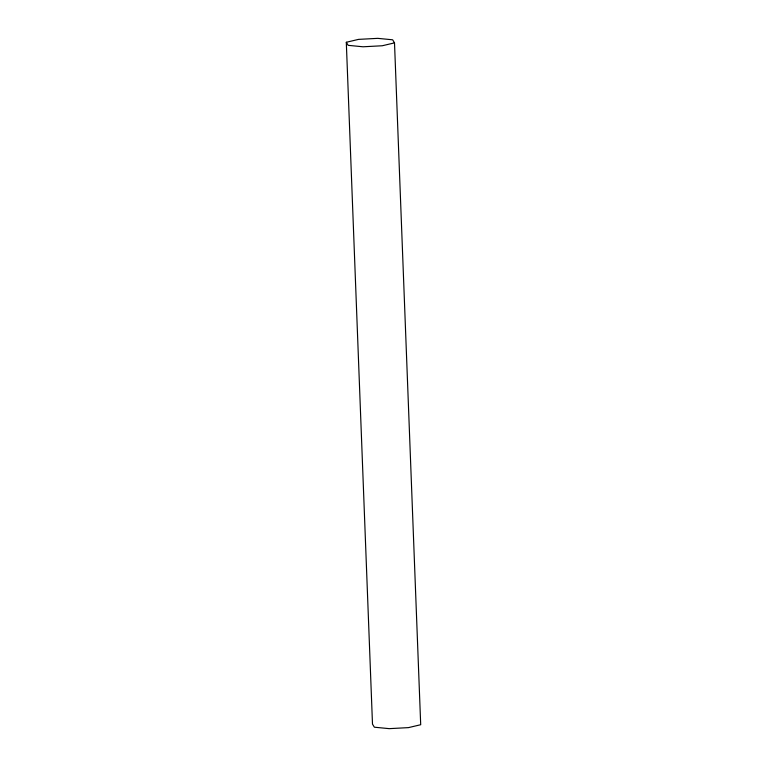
<?xml version="1.0" encoding="UTF-8"?>
<svg xmlns="http://www.w3.org/2000/svg" width="767" height="767" viewBox="0 0 767 767"><rect width="100%" height="100%" fill="white"/><g stroke="black" fill="none" stroke-linecap="round" stroke-linejoin="round"><path stroke-width="1.15" d="M346.3 42.271L358.553 39.376L377.748 38.35L392.637 39.798L394.506 42.866L420.7 724.729L408.447 727.624L389.252 728.65L374.363 727.202L372.494 724.134L346.3 42.271L348.17 45.339L363.059 46.787L382.254 45.761L394.506 42.866"/></g></svg>
